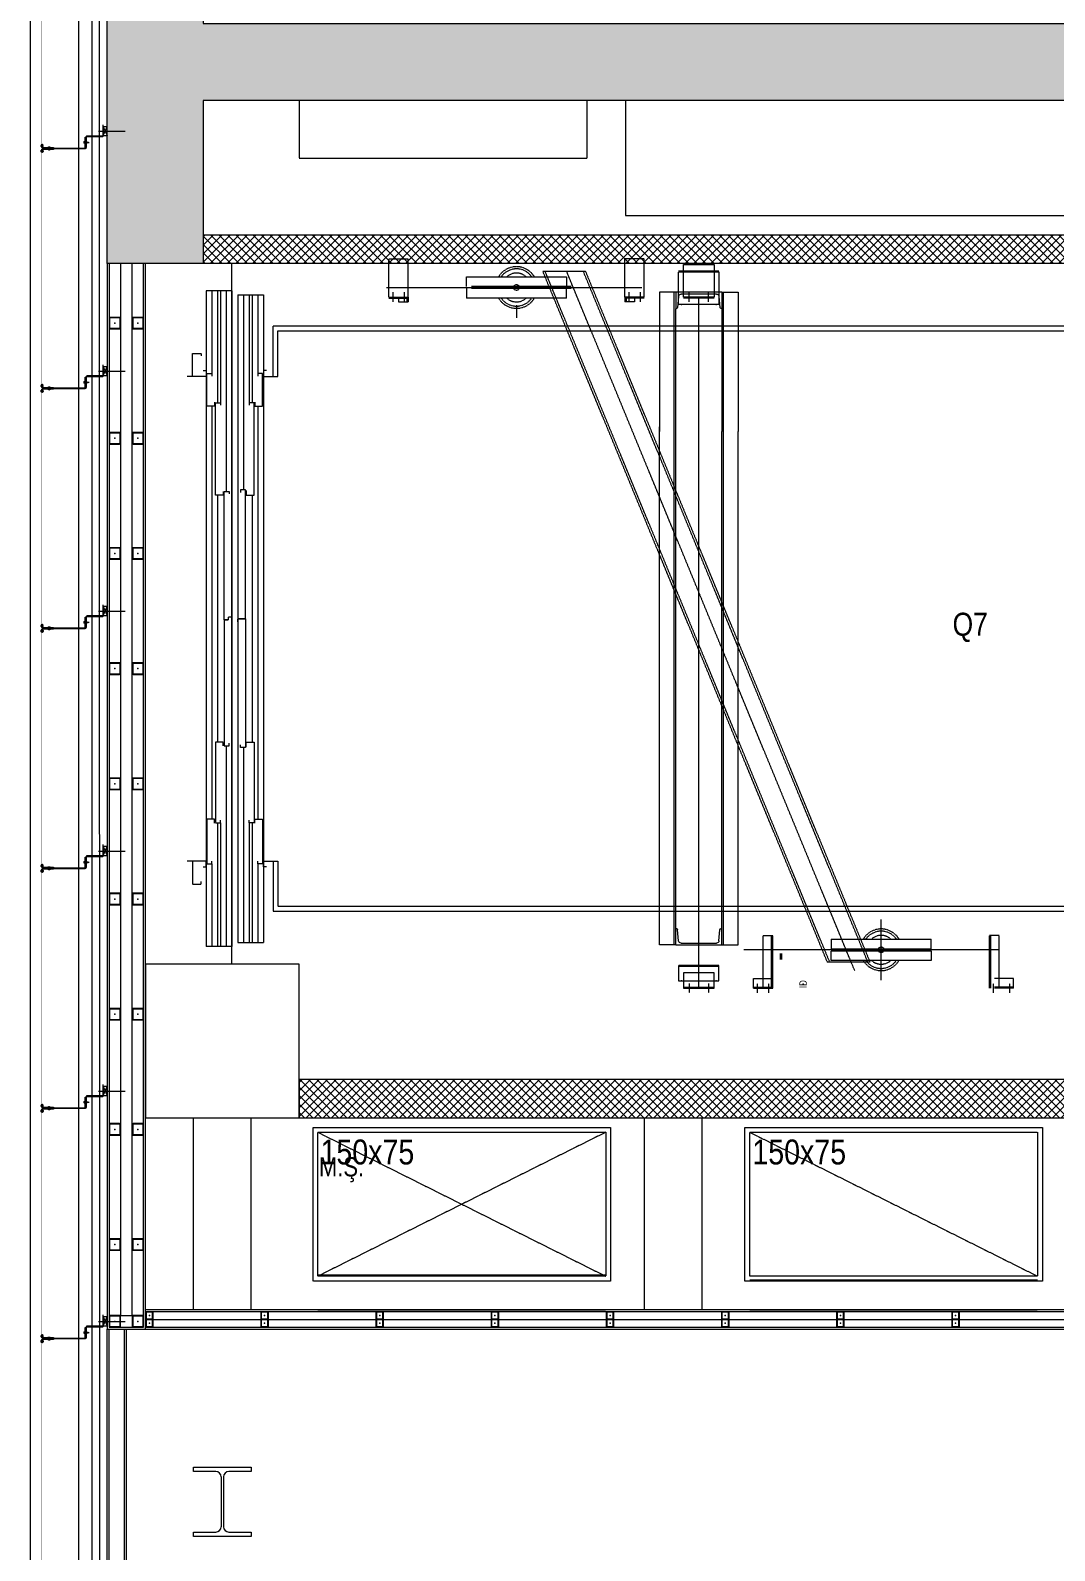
# Model space of a CAD drawing. Extents: x -1457 to 23780, y -2071 to 4205.
# Drawn here: x 18957 to 19491, y 1720 to 2511 of the extents above; entities that cross this region are included whole.
import ezdxf
from ezdxf.enums import TextEntityAlignment as Align

# ---------------------------------------------------------------- set-up
doc = ezdxf.new("R2010")
doc.units = 0
doc.header["$MEASUREMENT"] = 0
doc.linetypes.add('HIDDEN', pattern=[0.375, 0.25, -0.125])
doc.layers.get('0').update_dxf_attribs({"color": 9, "lineweight": 9})
doc.layers.add('M-TEFRIS2-015', color=129, linetype='Continuous', lineweight=9)
doc.styles.add('DEBI-BLOCK', font='arial.ttf', dxfattribs={"width": 0.8})
doc.styles.add('MuuM_TEXT-STANDART', font='ARIALN.TTF')

# ---------------------------------------------------------------- blocks, each defined once
blk = doc.blocks.new('prf-36')
for p, q in [((-15, 18), (15, 18)), ((-15, 15.75), (-15, 18)), ((15, 18), (15, 15.75)), ((-3.325, 15.75), (-15, 15.75)), ((-0.625, 13.05), (-0.625, -13.05)), ((0.625, 13.05), (0.625, -13.05)), ((15, 15.75), (3.325, 15.75)), ((-15, -15.75), (-3.325, -15.75)), ((-15, -18), (-15, -15.75)), ((3.325, -15.75), (15, -15.75)), ((15, -15.75), (15, -18)), ((15, -18), (-15, -18))]:
    blk.add_line(p, q)
for centre, start, end in [((-3.325, 13.05), 0, 90), ((3.325, 13.05), 90, 180), ((-3.325, -13.05), 270, 0), ((3.325, -13.05), 180, 270)]:
    blk.add_arc(centre, 2.7, start, end)
blk = doc.blocks.new('NPU240')
for p, q in [((0, -120), (0, 120)), ((0, 120), (85, 120)), ((9.5, -92.2), (9.5, 92.2)), ((21.4, 105.2), (79.1, 110.2)), ((85, 120), (85, 116.7)), ((0, -120), (85, -120)), ((21.4, -105.2), (79.1, -110.2)), ((85, -120), (85, -116.7))]:
    blk.add_line(p, q)
for centre, radius, start, end in [((22.5, 92.2), 13, 95, 180), ((78.5, 116.7), 6.5, 275, 0), ((22.5, -92.2), 13, 180, 265), ((78.5, -116.7), 6.5, 0, 85)]:
    blk.add_arc(centre, radius, start, end)
blk = doc.blocks.new('p-kolon_80x80')
blk.add_lwpolyline([(-40, -40), (40, -40), (40, 40), (-40, 40)], close=True)
blk = doc.blocks.new('p- alum kaplama profil')
at = {"lineweight": 13}
blk.add_lwpolyline([(7.12, 12.59), (7.12, 26.49)], dxfattribs=at)
at = {"lineweight": 5}
blk.add_lwpolyline([(9.44, 15.16), (4.79, 15.16), (4.79, 17.16), (9.44, 17.16)], close=True, dxfattribs=at)
for points in [[(4.79, 15.16), (9.44, 17.16)], [(9.44, 15.16), (4.79, 17.16)]]:
    blk.add_lwpolyline(points, dxfattribs=at)
at = {"lineweight": 18}
blk.add_lwpolyline([(4.09, 6.16), (-1.41, 6.16), (-1.41, 6.46), (4.09, 6.46, 0.414214), (4.29, 6.66), (4.29, 14.66, -0.414214), (4.79, 15.16), (10.29, 15.16), (10.29, 14.86), (4.79, 14.86, 0.414214), (4.59, 14.66), (4.59, 6.66, -0.414214)], format="xyb", close=True, dxfattribs=at)
blk.add_lwpolyline([(-2.06, 5.56), (-2.06, -2.34), (-2.06, -15.69), (-1.66, -15.69), (-1.66, -2.34), (-1.66, 5.56), (-1.66, 5.56), (-1.66, 5.57), (-1.66, 5.57), (-1.66, 5.58), (-1.66, 5.58), (-1.65, 5.59), (-1.65, 5.59), (-1.65, 5.59), (-1.65, 5.6), (-1.65, 5.6), (-1.64, 5.61), (-1.64, 5.61), (-1.64, 5.62), (-1.64, 5.62), (-1.63, 5.62), (-1.63, 5.63), (-1.63, 5.63), (-1.62, 5.63), (-1.62, 5.64), (-1.61, 5.64), (-1.61, 5.64), (-1.61, 5.64), (-1.6, 5.65), (-1.6, 5.65), (-1.59, 5.65), (-1.59, 5.65), (-1.58, 5.65), (-1.58, 5.65), (-1.57, 5.66), (-1.57, 5.66), (-1.56, 5.66), (-1.56, 5.66), (3.94, 5.66), (3.94, 6.06), (-1.56, 6.06), (-1.58, 6.06), (-1.61, 6.05), (-1.63, 6.05), (-1.66, 6.05), (-1.68, 6.04), (-1.7, 6.03), (-1.73, 6.03), (-1.75, 6.02), (-1.77, 6.01), (-1.79, 6), (-1.82, 5.99), (-1.84, 5.97), (-1.86, 5.96), (-1.88, 5.94), (-1.89, 5.93), (-1.91, 5.91), (-1.93, 5.89), (-1.95, 5.87), (-1.96, 5.85), (-1.97, 5.83), (-1.99, 5.81), (-2, 5.79), (-2.01, 5.77), (-2.02, 5.75), (-2.03, 5.72), (-2.04, 5.7), (-2.04, 5.68), (-2.05, 5.65), (-2.05, 5.63), (-2.06, 5.61), (-2.06, 5.58)], close=True)
blk.add_lwpolyline([(-1.66, -2.34), (-2.06, -2.34)])
for points in [[(-2.36, -10.84), (-2.36, -16.39), (-2.36, -16.39, -0.414214), (-2.51, -16.54), (-2.51, -16.54), (-4.06, -16.54), (-4.06, -16.84), (-2.51, -16.84), (-2.51, -16.84, 0.414214), (-2.06, -16.39), (-2.06, -10.84)], [(-1.36, -10.84), (-1.66, -10.84), (-1.66, -16.39, 0.414214), (-1.21, -16.84), (-1.21, -16.84), (0.34, -16.84), (0.34, -16.54), (-1.21, -16.54), (-1.21, -16.54, -0.414214), (-1.36, -16.39), (-1.36, -16.39)]]:
    blk.add_lwpolyline(points, format="xyb", close=True)
for points in [[(0.67, 5.66, -10), (1.91, 5.66, -10)], [(0.67, 5.66, -10), (0.67, 5.64, -10), (0.67, 5.62, -10), (0.67, 5.6, -10), (0.68, 5.58, -10), (0.68, 5.56, -10), (0.69, 5.54, -10), (0.69, 5.52, -10), (0.7, 5.5, -10), (0.7, 5.48, -10), (0.71, 5.46, -10), (0.72, 5.45, -10), (0.73, 5.43, -10), (0.74, 5.41, -10), (0.75, 5.4, -10), (0.76, 5.38, -10), (0.77, 5.36, -10), (0.79, 5.35, -10), (0.8, 5.33, -10), (0.81, 5.32, -10), (0.83, 5.31, -10), (0.84, 5.29, -10), (0.86, 5.28, -10), (0.87, 5.27, -10), (0.89, 5.26, -10), (0.91, 5.25, -10), (0.92, 5.24, -10), (0.94, 5.23, -10), (0.96, 5.22, -10), (0.98, 5.21, -10), (1, 5.21, -10), (1.02, 5.2, -10), (1.03, 5.2, -10)], [(0.96, 5.66, -10), (0.97, 5.66, -10), (0.97, 5.66, -10), (0.97, 5.66, -10), (0.98, 5.66, -10), (0.98, 5.66, -10), (0.99, 5.66, -10), (0.99, 5.66, -10), (1, 5.66, -10), (1, 5.67, -10), (1, 5.67, -10), (1.01, 5.67, -10), (1.01, 5.67, -10), (1.01, 5.67, -10), (1.02, 5.68, -10), (1.02, 5.68, -10), (1.02, 5.68, -10), (1.03, 5.69, -10), (1.03, 5.69, -10), (1.03, 5.69, -10), (1.04, 5.7, -10), (1.04, 5.7, -10), (1.04, 5.7, -10), (1.04, 5.71, -10), (1.04, 5.71, -10), (1.05, 5.72, -10), (1.05, 5.72, -10), (1.05, 5.72, -10), (1.05, 5.73, -10), (1.05, 5.73, -10), (1.05, 5.74, -10), (1.05, 5.74, -10), (1.05, 5.75, -10)], [(1.61, 6.87, -10), (0.98, 6.96, -10)], [(1.33, 5.85, -10), (0.98, 5.88, -10)], [(1.56, 7.05, -10), (1.02, 7.13, -10)], [(1.03, 5.2, -10), (1.04, 5.2, -10), (1.05, 5.19, -10), (1.05, 5.19, -10), (1.06, 5.19, -10), (1.06, 5.19, -10), (1.07, 5.19, -10), (1.07, 5.19, -10), (1.08, 5.19, -10), (1.08, 5.19, -10), (1.09, 5.19, -10), (1.09, 5.18, -10), (1.1, 5.18, -10), (1.1, 5.18, -10), (1.11, 5.18, -10), (1.11, 5.18, -10), (1.12, 5.18, -10), (1.12, 5.18, -10), (1.13, 5.18, -10), (1.13, 5.18, -10), (1.14, 5.18, -10), (1.15, 5.18, -10), (1.15, 5.18, -10), (1.16, 5.17, -10), (1.16, 5.17, -10), (1.17, 5.17, -10), (1.17, 5.17, -10), (1.18, 5.17, -10), (1.18, 5.17, -10), (1.19, 5.17, -10), (1.19, 5.17, -10), (1.2, 5.17, -10), (1.2, 5.17, -10)], [(1.05, 6.91, -10), (1.29, 7.56, -10)], [(1.05, 5.83, -10), (1.05, 6.01, -10)], [(1.05, 5.75, -10), (1.05, 5.83, -10)], [(1.2, 5.17, -10), (1.2, 5.2, -10)], [(1.38, 5.2, -10), (1.2, 5.2, -10)], [(1.29, 4.93, -10), (1.29, 7.8, -10)], [(1.53, 6.82, -10), (1.29, 7.56, -10)], [(1.29, 6.16, -10), (1.29, 6.26, -10)], [(1.38, 5.17, -10), (1.38, 5.2, -10)], [(1.38, 5.17, -10), (1.38, 5.17, -10), (1.39, 5.17, -10), (1.39, 5.17, -10), (1.4, 5.17, -10), (1.41, 5.17, -10), (1.41, 5.17, -10), (1.42, 5.17, -10), (1.42, 5.17, -10), (1.43, 5.17, -10), (1.43, 5.18, -10), (1.44, 5.18, -10), (1.44, 5.18, -10), (1.45, 5.18, -10), (1.45, 5.18, -10), (1.46, 5.18, -10), (1.46, 5.18, -10), (1.47, 5.18, -10), (1.47, 5.18, -10), (1.48, 5.18, -10), (1.48, 5.18, -10), (1.49, 5.18, -10), (1.5, 5.19, -10), (1.5, 5.19, -10), (1.51, 5.19, -10), (1.51, 5.19, -10), (1.52, 5.19, -10), (1.52, 5.19, -10), (1.53, 5.19, -10), (1.53, 5.19, -10), (1.54, 5.19, -10), (1.54, 5.2, -10), (1.55, 5.2, -10)], [(1.53, 5.75, -10), (1.53, 5.92, -10)], [(1.53, 5.75, -10), (1.53, 5.74, -10), (1.53, 5.74, -10), (1.53, 5.73, -10), (1.53, 5.73, -10), (1.53, 5.72, -10), (1.54, 5.72, -10), (1.54, 5.72, -10), (1.54, 5.71, -10), (1.54, 5.71, -10), (1.54, 5.7, -10), (1.54, 5.7, -10), (1.55, 5.7, -10), (1.55, 5.69, -10), (1.55, 5.69, -10), (1.55, 5.69, -10), (1.56, 5.68, -10), (1.56, 5.68, -10), (1.56, 5.68, -10), (1.57, 5.67, -10), (1.57, 5.67, -10), (1.58, 5.67, -10), (1.58, 5.67, -10), (1.58, 5.67, -10), (1.59, 5.66, -10), (1.59, 5.66, -10), (1.6, 5.66, -10), (1.6, 5.66, -10), (1.6, 5.66, -10), (1.61, 5.66, -10), (1.61, 5.66, -10), (1.62, 5.66, -10), (1.62, 5.66, -10)], [(1.55, 5.2, -10), (1.57, 5.2, -10), (1.59, 5.21, -10), (1.6, 5.21, -10), (1.62, 5.22, -10), (1.64, 5.23, -10), (1.66, 5.24, -10), (1.68, 5.25, -10), (1.69, 5.26, -10), (1.71, 5.27, -10), (1.73, 5.28, -10), (1.74, 5.29, -10), (1.76, 5.31, -10), (1.77, 5.32, -10), (1.78, 5.33, -10), (1.8, 5.35, -10), (1.81, 5.36, -10), (1.82, 5.38, -10), (1.83, 5.4, -10), (1.84, 5.41, -10), (1.85, 5.43, -10), (1.86, 5.45, -10), (1.87, 5.46, -10), (1.88, 5.48, -10), (1.89, 5.5, -10), (1.89, 5.52, -10), (1.9, 5.54, -10), (1.9, 5.56, -10), (1.9, 5.58, -10), (1.91, 5.6, -10), (1.91, 5.62, -10), (1.91, 5.64, -10), (1.91, 5.66, -10)], [(-2.86, -13.04, 0), (-0.86, -13.04, 0)], [(-2.36, -12.52, 0), (-2.4, -12.53, 0), (-2.43, -12.56, 0), (-2.47, -12.58, 0), (-2.5, -12.6, 0), (-2.53, -12.63, 0), (-2.56, -12.66, 0), (-2.59, -12.69, 0), (-2.61, -12.73, 0), (-2.63, -12.76, 0), (-2.65, -12.8, 0), (-2.67, -12.84, 0), (-2.68, -12.88, 0), (-2.69, -12.92, 0), (-2.7, -12.96, 0), (-2.71, -13, 0), (-2.71, -13.04, 0), (-2.71, -13.08, 0), (-2.7, -13.13, 0), (-2.69, -13.17, 0), (-2.68, -13.21, 0), (-2.67, -13.25, 0), (-2.65, -13.28, 0), (-2.63, -13.32, 0), (-2.61, -13.36, 0), (-2.59, -13.39, 0), (-2.56, -13.42, 0), (-2.53, -13.45, 0), (-2.5, -13.48, 0), (-2.47, -13.51, 0), (-2.43, -13.53, 0), (-2.4, -13.55, 0), (-2.36, -13.57, 0)], [(-2.36, -13.04, 0), (-2.36, -12.52, 0)], [(-2.36, -13.04, 0), (-2.36, -12.73, 0)], [(-2.36, -12.73, 0), (-2.36, -13.04, 0)], [(-1.36, -12.73, 0), (-2.36, -12.73, 0)], [(-2.36, -13.04, 0), (-2.36, -13.36, 0)], [(-2.36, -13.04, 0), (-2.36, -13.57, 0)], [(-2.36, -13.36, 0), (-2.36, -13.04, 0)], [(-1.36, -13.36, 0), (-2.36, -13.36, 0)], [(-1.36, -13.04, 0), (-1.36, -12.37, 0)], [(-1.36, -13.72, 0), (-1.32, -13.68, 0), (-1.29, -13.65, 0), (-1.26, -13.61, 0), (-1.23, -13.58, 0), (-1.2, -13.54, 0), (-1.18, -13.5, 0), (-1.16, -13.45, 0), (-1.14, -13.41, 0), (-1.12, -13.37, 0), (-1.1, -13.32, 0), (-1.09, -13.28, 0), (-1.08, -13.23, 0), (-1.07, -13.18, 0), (-1.06, -13.14, 0), (-1.06, -13.09, 0), (-1.06, -13.04, 0), (-1.06, -12.99, 0), (-1.06, -12.95, 0), (-1.07, -12.9, 0), (-1.08, -12.85, 0), (-1.09, -12.81, 0), (-1.1, -12.76, 0), (-1.12, -12.72, 0), (-1.14, -12.67, 0), (-1.16, -12.63, 0), (-1.18, -12.59, 0), (-1.2, -12.55, 0), (-1.23, -12.51, 0), (-1.26, -12.47, 0), (-1.29, -12.43, 0), (-1.32, -12.4, 0), (-1.36, -12.37, 0)], [(-1.36, -13.04, 0), (-1.36, -13.72, 0)], [(-3.84, -17.04, 0), (-3.81, -17.07, 0), (-3.78, -17.1, 0), (-3.75, -17.12, 0), (-3.72, -17.15, 0), (-3.69, -17.17, 0), (-3.66, -17.19, 0), (-3.62, -17.21, 0), (-3.59, -17.23, 0), (-3.55, -17.24, 0), (-3.52, -17.26, 0), (-3.48, -17.27, 0), (-3.44, -17.28, 0), (-3.4, -17.28, 0), (-3.36, -17.29, 0), (-3.32, -17.29, 0), (-3.29, -17.29, 0), (-3.25, -17.29, 0), (-3.21, -17.29, 0), (-3.17, -17.28, 0), (-3.13, -17.28, 0), (-3.09, -17.27, 0), (-3.06, -17.26, 0), (-3.02, -17.24, 0), (-2.98, -17.23, 0), (-2.95, -17.21, 0), (-2.91, -17.19, 0), (-2.88, -17.17, 0), (-2.85, -17.15, 0), (-2.82, -17.12, 0), (-2.79, -17.1, 0), (-2.76, -17.07, 0), (-2.73, -17.04, 0)], [(-3.29, -17.04, 0), (-3.84, -17.04, 0)], [(-2.85, -16.54, 0), (-2.86, -16.51, 0), (-2.87, -16.47, 0), (-2.89, -16.44, 0), (-2.91, -16.41, 0), (-2.93, -16.38, 0), (-2.96, -16.35, 0), (-2.98, -16.33, 0), (-3.01, -16.31, 0), (-3.04, -16.29, 0), (-3.07, -16.27, 0), (-3.11, -16.25, 0), (-3.14, -16.24, 0), (-3.18, -16.23, 0), (-3.21, -16.22, 0), (-3.25, -16.22, 0), (-3.29, -16.22, 0), (-3.32, -16.22, 0), (-3.36, -16.22, 0), (-3.39, -16.23, 0), (-3.43, -16.24, 0), (-3.46, -16.25, 0), (-3.5, -16.27, 0), (-3.53, -16.29, 0), (-3.56, -16.31, 0), (-3.59, -16.33, 0), (-3.61, -16.35, 0), (-3.64, -16.38, 0), (-3.66, -16.41, 0), (-3.68, -16.44, 0), (-3.7, -16.47, 0), (-3.71, -16.51, 0), (-3.73, -16.54, 0)], [(-3.29, -16.54, 0), (-3.73, -16.54, 0)], [(-3.29, -16.54, 0), (-3.55, -16.54, 0)], [(-3.55, -16.54, 0), (-3.29, -16.54, 0)], [(-3.55, -17.04, 0), (-3.55, -16.54, 0)], [(-3.29, -17.54, 0), (-3.29, -16.04, 0)], [(-3.29, -16.54, 0), (-2.85, -16.54, 0)], [(-3.29, -16.54, 0), (-3.03, -16.54, 0)], [(-3.03, -16.54, 0), (-3.29, -16.54, 0)], [(-3.29, -17.04, 0), (-2.73, -17.04, 0)], [(-3.03, -17.04, 0), (-3.03, -16.54, 0)], [(-0.56, -17.04, 0), (-1.11, -17.04, 0)], [(0, -17.04, 0), (-0.03, -17.07, 0), (-0.06, -17.1, 0), (-0.09, -17.12, 0), (-0.12, -17.15, 0), (-0.15, -17.17, 0), (-0.18, -17.19, 0), (-0.22, -17.21, 0), (-0.25, -17.23, 0), (-0.29, -17.24, 0), (-0.33, -17.26, 0), (-0.36, -17.27, 0), (-0.4, -17.28, 0), (-0.44, -17.28, 0), (-0.48, -17.29, 0), (-0.52, -17.29, 0), (-0.56, -17.29, 0), (-0.59, -17.29, 0), (-0.63, -17.29, 0), (-0.67, -17.28, 0), (-0.71, -17.28, 0), (-0.75, -17.27, 0), (-0.79, -17.26, 0), (-0.82, -17.24, 0), (-0.86, -17.23, 0), (-0.89, -17.21, 0), (-0.93, -17.19, 0), (-0.96, -17.17, 0), (-0.99, -17.15, 0), (-1.02, -17.12, 0), (-1.05, -17.1, 0), (-1.08, -17.07, 0), (-1.11, -17.04, 0)], [(-1, -16.54, 0), (-0.98, -16.51, 0), (-0.97, -16.47, 0), (-0.95, -16.44, 0), (-0.93, -16.41, 0), (-0.91, -16.38, 0), (-0.88, -16.35, 0), (-0.86, -16.33, 0), (-0.83, -16.31, 0), (-0.8, -16.29, 0), (-0.77, -16.27, 0), (-0.73, -16.25, 0), (-0.7, -16.24, 0), (-0.66, -16.23, 0), (-0.63, -16.22, 0), (-0.59, -16.22, 0), (-0.56, -16.22, 0), (-0.52, -16.22, 0), (-0.48, -16.22, 0), (-0.45, -16.23, 0), (-0.41, -16.24, 0), (-0.38, -16.25, 0), (-0.34, -16.27, 0), (-0.31, -16.29, 0), (-0.28, -16.31, 0), (-0.25, -16.33, 0), (-0.23, -16.35, 0), (-0.2, -16.38, 0), (-0.18, -16.41, 0), (-0.16, -16.44, 0), (-0.14, -16.47, 0), (-0.13, -16.51, 0), (-0.12, -16.54, 0)], [(-0.56, -16.54, 0), (-1, -16.54, 0)], [(-0.56, -16.54, 0), (-0.82, -16.54, 0)], [(-0.82, -16.54, 0), (-0.56, -16.54, 0)], [(-0.82, -17.04, 0), (-0.82, -16.54, 0)], [(-0.56, -17.54, 0), (-0.56, -16.04, 0)], [(-0.56, -16.54, 0), (-0.3, -16.54, 0)], [(-0.56, -16.54, 0), (-0.12, -16.54, 0)], [(-0.3, -16.54, 0), (-0.56, -16.54, 0)], [(-0.56, -17.04, 0), (0, -17.04, 0)], [(-0.3, -17.04, 0), (-0.3, -16.54, 0)]]:
    blk.add_polyline3d(points)
blk = doc.blocks.new('prf-60x60')
for points in [[(-2.5, -6), (2.5, -6, 0.414214), (3, -5.5), (3, -0.5, 0.414214), (2.5, 0), (-2.5, 0, 0.414214), (-3, -0.5), (-3, -5.5, 0.414214)], [(-2.5, -5.7), (2.5, -5.7, 0.414214), (2.7, -5.5), (2.7, -0.5, 0.414214), (2.5, -0.3), (-2.5, -0.3, 0.414214), (-2.7, -0.5), (-2.7, -5.5, 0.414214)]]:
    blk.add_lwpolyline(points, format="xyb", close=True)
at = {"color": 252}
blk.add_point((0, -3), dxfattribs=at)
blk = doc.blocks.new('Prf-40x40')
for points in [[(1.5, -2), (-1.5, -2, -0.414214), (-2, -1.5), (-2, 1.5, -0.414214), (-1.5, 2), (1.5, 2, -0.414214), (2, 1.5), (2, -1.5, -0.414214)], [(1.5, -1.7), (-1.5, -1.7, -0.414214), (-1.7, -1.5), (-1.7, 1.5, -0.414214), (-1.5, 1.7), (1.5, 1.7, -0.414214), (1.7, 1.5), (1.7, -1.5, -0.414214)]]:
    blk.add_lwpolyline(points, format="xyb", close=True)
blk.add_point((0, 0))

msp = doc.modelspace()

# ---------------------------------------------------------------- hatches: boundary and pattern name
at = {"layer": 'M-TEFRIS2-015', "linetype": 'HIDDEN', "lineweight": 0}
h = msp.add_hatch(dxfattribs=at)
h.set_pattern_fill('ANSI33', color=256, scale=25, style=0)
h.paths.add_polyline_path([(19057.5, 2515), (19592.5, 2515), (19592.5, 2430), (19797.5, 2430), (19797.5, 2390), (19552.5, 2390), (19552.5, 2475), (19047.5, 2475), (19047.5, 2390), (18997.5, 2390), (18997.5, 2515), (18997.5, 2825), (19797.5, 2825), (19797.5, 2785), (19047.5, 2785), (19047.5, 2515)])
h = msp.add_hatch(dxfattribs=at)
h.set_pattern_fill('ANSI37', color=256, scale=25, style=0)
h.paths.add_polyline_path([(19047.5, 2405), (19047.5, 2390), (19552.5, 2390), (19552.5, 2405)])
h = msp.add_hatch(dxfattribs=at)
h.set_pattern_fill('ANSI37', color=256, scale=25, style=0)
h.paths.add_polyline_path([(19097.5, 1945), (19717.5, 1945), (19717.5, 1965), (19097.5, 1965)])

# ---------------------------------------------------------------- linework, layer by layer
for p, q in [((19144.25, 2372.55), (19144.25, 2392.55)), ((19144.25, 2392.55), (19154.25, 2392.55)), ((19154.25, 2372.55), (19154.25, 2392.55)), ((19277.25, 2392.55), (19267.25, 2392.55)), ((19267.25, 2372.55), (19267.25, 2392.55)), ((19277.25, 2372.55), (19277.25, 2392.55)), ((19372.75, 2026.12), (19224.47, 2386)), ((19224.47, 2386), (19246.76, 2386)), ((19373.76, 2026.55), (19225.66, 2386)), ((19386.96, 2021.68), (19236.86, 2386)), ((19393.85, 2026.09), (19245.74, 2385.57)), ((19395.04, 2026.12), (19246.76, 2386)), ((19295.25, 2386.25), (19316.25, 2386.25)), ((19295.25, 2368.75), (19295.25, 2385.75)), ((19295.25, 2385.75), (19316.25, 2385.75)), ((19297.75, 2389.55), (19313.75, 2389.55)), ((19297.75, 2372.55), (19297.75, 2389.55)), ((19313.75, 2389.55), (19313.75, 2372.55)), ((19316.25, 2385.75), (19316.25, 2368.75)), ((19062.5, 2375.75), (19049, 2375.75)), ((19049, 2375.75), (19049, 2034.25)), ((19052, 2375.75), (19052, 2332.75)), ((19055, 2375.75), (19055, 2317.55)), ((19056.5, 2375.75), (19056.5, 2317.55)), ((19059.5, 2375.75), (19059.5, 2271.35)), ((19062.5, 2375.75), (19062.5, 2034.25)), ((19143, 2377.55), (19276, 2377.55)), ((19184.75, 2383.05), (19236.75, 2383.05)), ((19184.75, 2378.05), (19184.75, 2383.05)), ((19184.75, 2377.05), (19184.75, 2372.05)), ((19239.25, 2378.05), (19187.25, 2378.05)), ((19239.25, 2377.05), (19187.25, 2377.05)), ((19236.75, 2383.05), (19236.75, 2378.05)), ((19236.75, 2372.05), (19236.75, 2377.05)), ((19065.5, 2373.75), (19079, 2373.75)), ((19065.5, 2373.75), (19065.5, 2036.25)), ((19068.5, 2373.75), (19068.5, 2272.2)), ((19071.5, 2373.75), (19071.5, 2317.55)), ((19073, 2373.75), (19073, 2317.55)), ((19076, 2373.75), (19076, 2332.75)), ((19079, 2373.75), (19079, 2036.25)), ((19144.25, 2372.55), (19154.25, 2372.55)), ((19144.25, 2372.05), (19154.25, 2372.05)), ((19146.25, 2375.05), (19146.25, 2370.05)), ((19149.25, 2372.55), (19149.25, 2370.05)), ((19149.25, 2370.05), (19154.25, 2370.05)), ((19152.25, 2375.05), (19152.25, 2370.05)), ((19153.65, 2372.55), (19153.65, 2370.05)), ((19154.25, 2372.55), (19154.25, 2370.05)), ((19236.75, 2372.05), (19184.75, 2372.05)), ((19210.75, 2368.4), (19210.75, 2361.7)), ((19267.25, 2372.55), (19267.25, 2370.05)), ((19277.25, 2372.55), (19267.25, 2372.55)), ((19277.25, 2372.05), (19267.25, 2372.05)), ((19272.25, 2370.05), (19267.25, 2370.05)), ((19267.85, 2372.55), (19267.85, 2370.05)), ((19269.25, 2375.05), (19269.25, 2370.05)), ((19272.25, 2372.55), (19272.25, 2370.05)), ((19275.25, 2375.05), (19275.25, 2370.05)), ((19285.25, 2375.05), (19285.25, 2302.55)), ((19293.75, 2375.05), (19285.25, 2375.05)), ((19292.85, 2035.05), (19292.85, 2375.05)), ((19316.25, 2368.75), (19295.25, 2368.75)), ((19313.75, 2372.55), (19297.75, 2372.55)), ((19313.75, 2372.05), (19297.75, 2372.05)), ((19300.75, 2370.05), (19300.75, 2375.05)), ((19305.75, 2012.55), (19305.75, 2372.55)), ((19310.75, 2370.05), (19310.75, 2375.05)), ((19317.75, 2375.05), (19326.25, 2375.05)), ((19318.65, 2035.05), (19318.65, 2375.05)), ((19326.25, 2375.05), (19326.25, 2302.55)), ((19293.75, 2035.05), (19293.75, 2366.55)), ((19317.75, 2366.55), (19317.75, 2302.55)), ((19084, 2357.55), (19734, 2357.55)), ((19084, 2331.25), (19084, 2357.55)), ((19086.5, 2355.05), (19731.5, 2355.05)), ((19086.5, 2331.25), (19086.5, 2355.05)), ((19042, 2331.25), (19039, 2331.25)), ((19084, 2331.25), (19086.5, 2331.25)), ((19326.25, 2322.55), (19326.25, 2302.55)), ((19052, 2315.75), (19052, 2100.55)), ((19076, 2315.75), (19076, 2100.55)), ((19285.25, 2035.05), (19285.25, 2305.05)), ((19317.75, 2035.05), (19317.75, 2302.55)), ((19326.25, 2035.05), (19326.25, 2302.55)), ((19055, 2269.35), (19055, 2140.75)), ((19073, 2269.35), (19073, 2140.75)), ((19059.5, 2138.75), (19059.5, 2034.25)), ((19068.5, 2137.9), (19068.5, 2036.25)), ((19055, 2098.75), (19055, 2034.25)), ((19056.5, 2098.75), (19056.5, 2034.25)), ((19071.5, 2098.75), (19071.5, 2036.25)), ((19073, 2098.75), (19073, 2036.25)), ((19042, 2078.75), (19039, 2078.75)), ((19052, 2077.25), (19052, 2034.25)), ((19076, 2077.25), (19076, 2036.25)), ((19084, 2078.75), (19086.5, 2078.75)), ((19084, 2078.75), (19084, 2052.55)), ((19086.5, 2078.75), (19086.5, 2055.05)), ((19734, 2052.55), (19084, 2052.55)), ((19731.5, 2055.05), (19086.5, 2055.05)), ((19400.75, 2016.7), (19400.75, 2048.4)), ((19079, 2036.25), (19065.5, 2036.25)), ((19339.25, 2012.55), (19339.25, 2040.05)), ((19339.25, 2040.05), (19344.25, 2040.05)), ((19343.65, 2012.55), (19343.65, 2040.05)), ((19344.25, 2012.55), (19344.25, 2040.05)), ((19374.75, 2038.05), (19426.75, 2038.05)), ((19374.75, 2038.05), (19374.75, 2033.05)), ((19426.75, 2033.05), (19426.75, 2038.05)), ((19457.25, 2012.55), (19457.25, 2040.05)), ((19462.25, 2040.05), (19457.25, 2040.05)), ((19457.85, 2012.55), (19457.85, 2040.05)), ((19462.25, 2012.55), (19462.25, 2040.05)), ((19062.5, 2034.25), (19049, 2034.25)), ((19293.75, 2035.05), (19285.25, 2035.05)), ((19317.75, 2035.05), (19326.25, 2035.05)), ((19462.25, 2032.55), (19329.25, 2032.55)), ((19374.75, 2033.05), (19426.75, 2033.05)), ((19374.75, 2027.05), (19374.75, 2032.05)), ((19374.75, 2032.05), (19426.75, 2032.05)), ((19426.75, 2032.05), (19426.75, 2027.05)), ((19295.25, 2024.35), (19295.25, 2016.35)), ((19316.25, 2024.35), (19295.25, 2024.35)), ((19316.25, 2023.85), (19295.25, 2023.85)), ((19297.75, 2020.55), (19297.75, 2012.55)), ((19313.75, 2020.55), (19297.75, 2020.55)), ((19313.75, 2012.55), (19313.75, 2020.55)), ((19316.25, 2016.35), (19316.25, 2024.35)), ((19395.05, 2026.09), (19372.75, 2026.12)), ((19426.75, 2027.05), (19374.75, 2027.05)), ((19295.25, 2016.35), (19316.25, 2016.35)), ((19297.75, 2013.05), (19313.75, 2013.05)), ((19297.75, 2012.55), (19313.75, 2012.55)), ((19300.75, 2015.05), (19300.75, 2010.05)), ((19310.75, 2015.05), (19310.75, 2010.05)), ((19334.25, 2017.55), (19344.25, 2017.55)), ((19334.25, 2012.55), (19334.25, 2017.55)), ((19334.25, 2013.05), (19344.25, 2013.05)), ((19334.25, 2012.55), (19344.25, 2012.55)), ((19336.25, 2010.05), (19336.25, 2015.05)), ((19342.25, 2010.05), (19342.25, 2015.05)), ((19344.25, 2012.55), (19344.25, 2017.55)), ((19457.25, 2012.55), (19457.25, 2017.55)), ((19459.25, 2010.05), (19459.25, 2015.05)), ((19469.75, 2017.55), (19459.75, 2017.55)), ((19469.75, 2013.05), (19459.75, 2013.05)), ((19469.75, 2012.55), (19459.75, 2012.55)), ((19467.75, 2010.05), (19467.75, 2015.05)), ((19469.75, 2012.55), (19469.75, 2017.55)), ((19104.75, 1860), (19104.75, 1940)), ((19104.75, 1940), (19259.75, 1940)), ((19107.25, 1937.5), (19257.25, 1862.5)), ((19257.25, 1937.5), (19107.25, 1862.5)), ((19107.25, 1862.5), (19107.25, 1937.5)), ((19107.25, 1937.5), (19257.25, 1937.5)), ((19257.25, 1937.5), (19257.25, 1862.5)), ((19259.75, 1940), (19259.75, 1860)), ((19329.75, 1860), (19329.75, 1940)), ((19329.75, 1940), (19484.75, 1940)), ((19332.25, 1937.5), (19482.25, 1862.5)), ((19332.25, 1862.5), (19332.25, 1937.5)), ((19332.25, 1937.5), (19482.25, 1937.5)), ((19482.25, 1937.5), (19482.25, 1862.5)), ((19484.75, 1940), (19484.75, 1860)), ((19257.25, 1863), (19107.25, 1863)), ((19257.25, 1862.5), (19107.25, 1862.5)), ((19482.25, 1862.5), (19332.25, 1862.5)), ((19259.75, 1860), (19104.75, 1860)), ((19484.75, 1860), (19329.75, 1860)), ((19482.25, 1860.5), (19332.25, 1860.5)), ((19107.25, 1845), (19257.25, 1845)), ((19332.25, 1845), (19482.25, 1845))]:
    msp.add_line(p, q, dxfattribs=at)
for points in [[(18957.5, 1124.33), (18957.5, 1124.33), (18957.5, 2865), (22657.5, 2865), (22657.49, 2206.39)], [(18957.5, 1124.33), (18957.5, 1124.33), (18957.5, 2865), (22657.5, 2865), (22657.49, 2206.39)], [(20247, 2840), (18982.5, 2840), (18982.5, 310), (20497.5, 310)], [(20247, 2833.06), (18989.5, 2833), (18989.5, 317), (20490.48, 317)], [(20247, 2829.06), (18993.29, 2829), (18993.72, 321), (20486.5, 321)], [(19047.5, 2405), (19552.5, 2405), (19552.5, 2390), (19047.5, 2390)], [(18997.5, 2390), (18997.5, 2390), (18997.5, 1835), (19017.5, 1835), (19017.5, 2390)], [(18998.5, 2390), (18998.5, 1836), (19016.5, 1836), (19016.5, 2390)], [(19004.5, 2390), (19004.5, 1842), (19010.5, 1842), (19010.5, 2390)], [(19062.5, 2025), (19062.5, 2390)], [(19047.5, 2334.25), (19049, 2334.25), (19049, 2331.25), (19042, 2331.25), (19042, 2343.25), (19046.5, 2343.25), (19046.5, 2341.75)], [(19053.5, 2317.75), (19053.5, 2315.75), (19049.5, 2315.75), (19049.5, 2332.75), (19052, 2332.75), (19052, 2331.25)], [(19074.5, 2317.75), (19074.5, 2315.75), (19078.5, 2315.75), (19078.5, 2332.75), (19076, 2332.75), (19076, 2331.25)], [(19080.5, 2334.25), (19079, 2334.25), (19079, 2331.25), (19084, 2331.25)], [(19058, 2271.35), (19058, 2269.35), (19054, 2269.35), (19054, 2317.55), (19056.5, 2317.55), (19056.5, 2316.05)], [(19070, 2271.85), (19070, 2269.35), (19074, 2269.35), (19074, 2317.55), (19071.5, 2317.55), (19071.5, 2316.05)], [(19062.5, 2207.35), (19062.5, 2205.85), (19060.5, 2205.85), (19060.5, 2204.35), (19058.5, 2204.35), (19058.5, 2271.35), (19061, 2271.35), (19061, 2269.85)], [(19065.5, 2206.7), (19065.5, 2205.2), (19069.5, 2205.2), (19069.5, 2272.2), (19067, 2272.2), (19067, 2270.7)], [(19062.5, 2204.25), (19062.5, 2205.75), (19060.6, 2205.75), (19060.6, 2204.25), (19058.5, 2204.25), (19058.5, 2138.75), (19061, 2138.75), (19061, 2140.25)], [(19065.5, 2203.4), (19065.5, 2204.9), (19069.5, 2204.9), (19069.5, 2137.9), (19067, 2137.9), (19067, 2139.4)], [(19058, 2138.75), (19058, 2140.75), (19054, 2140.75), (19054, 2098.75), (19056.5, 2098.75), (19056.5, 2100.25)], [(19070, 2138.25), (19070, 2140.75), (19074, 2140.75), (19074, 2098.75), (19071.5, 2098.75), (19071.5, 2100.25)], [(19053.5, 2098.55), (19053.5, 2100.55), (19049.5, 2100.55), (19049.5, 2077.25), (19052, 2077.25), (19052, 2078.75)], [(19074.5, 2098.55), (19074.5, 2100.55), (19078.5, 2100.55), (19078.5, 2077.25), (19076, 2077.25), (19076, 2078.75)], [(19047.5, 2075.75), (19049, 2075.75), (19049, 2078.75), (19042, 2078.75), (19042, 2066.75), (19046.5, 2066.75), (19046.5, 2068.25)], [(19080.5, 2075.75), (19079, 2075.75), (19079, 2078.75), (19084, 2078.75)], [(19799.5, 1845), (19799.5, 1945), (19789.5, 1945), (19789.5, 1845), (19017.5, 1845)], [(19790.5, 1944), (19790.5, 1844), (19017.5, 1844)], [(19019.5, 1840), (19788.61, 1840), (19794.5, 1840), (19794.5, 1846.13), (19794.5, 1943)], [(19019.5, 1840), (19788.61, 1840), (19794.5, 1840), (19794.5, 1846.13), (19794.5, 1943)], [(19042.5, 1845), (19042.5, 1945)], [(19072.5, 1845), (19072.5, 1945)], [(19277.5, 1845), (19277.5, 1945)], [(19307.5, 1845), (19307.5, 1945)], [(20482.5, 325), (18997.5, 325), (18997.5, 1835)], [(20474.5, 326), (18998.5, 326), (18998.5, 1835)], [(20473.48, 334), (19006.5, 334), (19006.5, 1835)], [(20472.48, 335), (19007.5, 335), (19007.5, 1835)], [(19017.5, 1836), (19798.5, 1836)], [(19017.5, 1835), (19799.5, 1835), (19799.5, 1835)]]:
    msp.add_lwpolyline(points, dxfattribs=at)
for points in [[(22657.49, 285), (18957.5, 285), (18957.5, 2865), (22657.5, 2865)], [(19057.5, 2515), (19592.5, 2515), (19592.5, 2430), (19797.5, 2430), (19797.5, 2390), (19552.5, 2390), (19552.5, 2475), (19047.5, 2475), (19047.5, 2390), (18997.5, 2390), (18997.5, 2515), (18997.5, 2825), (19797.5, 2825), (19797.5, 2785), (19047.5, 2785), (19047.5, 2515)], [(19097.5, 2445), (19247.5, 2445), (19247.5, 2475), (19097.5, 2475)], [(19267.5, 2415), (19552.5, 2415), (19552.5, 2475), (19267.5, 2475)], [(19097.5, 1945), (19717.5, 1945), (19717.5, 1965), (19097.5, 1965)], [(19007.5, 1835), (20472.48, 1835), (20472.48, 335), (19007.5, 335)]]:
    msp.add_lwpolyline(points, close=True, dxfattribs=at)
for points, const_width in [([(18963.5, 1124.33), (18963.5, 2859), (22651.5, 2859), (22651.5, 2206.39)], 0.2), ([(18963.5, 1124.33), (18963.5, 2859), (22651.5, 2859), (22651.5, 2206.39)], 0.2), ([(20467.5, 291), (18963.5, 291), (18963.5, 2859), (22651.5, 2859), (22651.5, 291), (21824.7, 291)], 0.2), ([(20251.45, 2836), (18986.5, 2836), (18986.5, 314), (20494.5, 314)], 0.1)]:
    msp.add_lwpolyline(points, dxfattribs=dict(at, const_width=const_width))
for centre in [(19210.75, 2377.55), (19400.75, 2032.55)]:
    msp.add_circle(centre, 1.5, dxfattribs=at)
for centre, radius, start, end in [((19210.75, 2377.55), 10.85, 30.45839, 149.54161), ((19210.75, 2377.55), 9.7, 34.54201, 145.45799), ((19210.75, 2377.55), 7.5, 47.16657, 132.83343), ((19210.75, 2377.55), 10.85, 210.45839, 329.54161), ((19210.75, 2377.55), 9.7, 214.54201, 325.45799), ((19210.75, 2377.55), 7.5, 227.16657, 312.83343), ((19400.75, 2032.55), 10.85, 30.45839, 149.54161), ((19400.75, 2032.55), 9.7, 34.54201, 145.45799), ((19400.75, 2032.55), 7.5, 47.16657, 132.83343), ((19400.75, 2032.55), 10.85, 210.45839, 329.54161), ((19400.75, 2032.55), 9.7, 214.54201, 325.45799), ((19400.75, 2032.55), 7.5, 227.16657, 312.83343)]:
    msp.add_arc(centre, radius, start, end, dxfattribs=at)
for p in [(19314.75, 2385.75), (19296.75, 2368.75), (19314.75, 2368.75), (19314.75, 2368.75), (19314.75, 2368.75), (19296.75, 2024.35), (19296.75, 2016.35), (19296.75, 2016.35), (19296.75, 2016.35), (19314.75, 2016.35)]:
    msp.add_point(p, dxfattribs=at)
at = {"layer": 'M-TEFRIS2-015', "linetype": 'HIDDEN', "lineweight": 0, "extrusion": (-1e-16, -1, 2e-16)}
msp.add_point((19360.07, 2014.66), dxfattribs=at)

# ---------------------------------------------------------------- block references
at = {"layer": 'M-TEFRIS2-015', "linetype": 'HIDDEN', "lineweight": 0, "xscale": -1, "rotation": 270}
for p in [(18980.34, 2451.86), (18980.34, 2451.86), (18980.34, 2326.86), (18980.34, 2201.86), (18980.34, 2076.86), (18980.34, 1951.86), (18980.34, 1831.86)]:
    msp.add_blockref('p- alum kaplama profil', p, dxfattribs=at)
at = {"layer": 'M-TEFRIS2-015', "linetype": 'HIDDEN', "lineweight": 0, "xscale": -0.0999999999985448, "yscale": 0.0999999999994543, "zscale": 0.0999999999994543}
for p, rotation in [((19305.75, 2375.05), 90), ((19305.75, 2035.05), 270)]:
    msp.add_blockref('NPU240', p, dxfattribs=dict(at, rotation=rotation))
at = {"layer": 'M-TEFRIS2-015', "linetype": 'HIDDEN', "lineweight": 0}
for name, p in [('prf-60x60', (19001.5, 2362)), ('prf-60x60', (19013.5, 2362)), ('prf-60x60', (19001.5, 2302)), ('prf-60x60', (19013.5, 2302)), ('prf-60x60', (19001.5, 2242)), ('prf-60x60', (19013.5, 2242)), ('prf-60x60', (19001.5, 2182)), ('prf-60x60', (19013.5, 2182)), ('prf-60x60', (19001.5, 2122)), ('prf-60x60', (19013.5, 2122)), ('prf-60x60', (19001.5, 2062)), ('prf-60x60', (19013.5, 2062)), ('p-kolon_80x80', (19057.5, 1985)), ('prf-60x60', (19001.5, 2002)), ('prf-60x60', (19013.5, 2002)), ('prf-60x60', (19001.5, 1942)), ('prf-60x60', (19013.5, 1942)), ('prf-60x60', (19001.5, 1882)), ('prf-60x60', (19013.5, 1882)), ('prf-60x60', (19001.5, 1842)), ('prf-60x60', (19013.5, 1842)), ('prf-36', (19057.5, 1745))]:
    msp.add_blockref(name, p, dxfattribs=at)
at = {"layer": 'M-TEFRIS2-015', "linetype": 'HIDDEN', "lineweight": 0, "xscale": -1}
for p in [(19019.5, 1842), (19019.5, 1838), (19079.5, 1842), (19079.5, 1838), (19139.5, 1842), (19139.5, 1838), (19199.5, 1842), (19199.5, 1838), (19259.5, 1842), (19259.5, 1838), (19319.5, 1842), (19319.5, 1838), (19379.5, 1842), (19379.5, 1838), (19439.5, 1842), (19439.5, 1838)]:
    msp.add_blockref('Prf-40x40', p, dxfattribs=at)

# ---------------------------------------------------------------- texts
at = {"layer": 'M-TEFRIS2-015', "linetype": 'HIDDEN', "lineweight": 0, "style": 'MuuM_TEXT-STANDART'}
for s, height, p in [('150x75', 13, (19108.65, 1920.71)), ('150x75', 13, (19333.65, 1920.71)), ('M.Ş.', 10, (19107.84, 1914.51))]:
    msp.add_text(s, height=height, dxfattribs=at).set_placement(p)
at = {"layer": 'M-TEFRIS2-015', "linetype": 'HIDDEN', "lineweight": 0, "insert": (19447.16, 2200.47), "char_height": 12, "attachment_point": 5, "style": 'MuuM_TEXT-STANDART'}
msp.add_mtext_dynamic_manual_height_columns('Q7', width=388.5584, gutter_width=156.51, heights=[0], dxfattribs=at)
at = {"layer": 'M-TEFRIS2-015', "linetype": 'HIDDEN', "lineweight": 0, "style": 'DEBI-BLOCK', "width": 0.75, "flags": 8}
msp.add_attdef('-', text='-', height=13, rotation=90, dxfattribs=at).set_placement((19357.47, 2031.26), align=Align.BOTTOM_RIGHT)
at = {"layer": 'M-TEFRIS2-015', "linetype": 'HIDDEN', "lineweight": 0, "style": 'DEBI-BLOCK', "width": 0.75, "flags": 9}
msp.add_attdef('ID', text='', height=3.9, rotation=90, dxfattribs=at).set_placement((19360.07, 2014.66), align=Align.MIDDLE)

doc.saveas('drawing.dxf')
